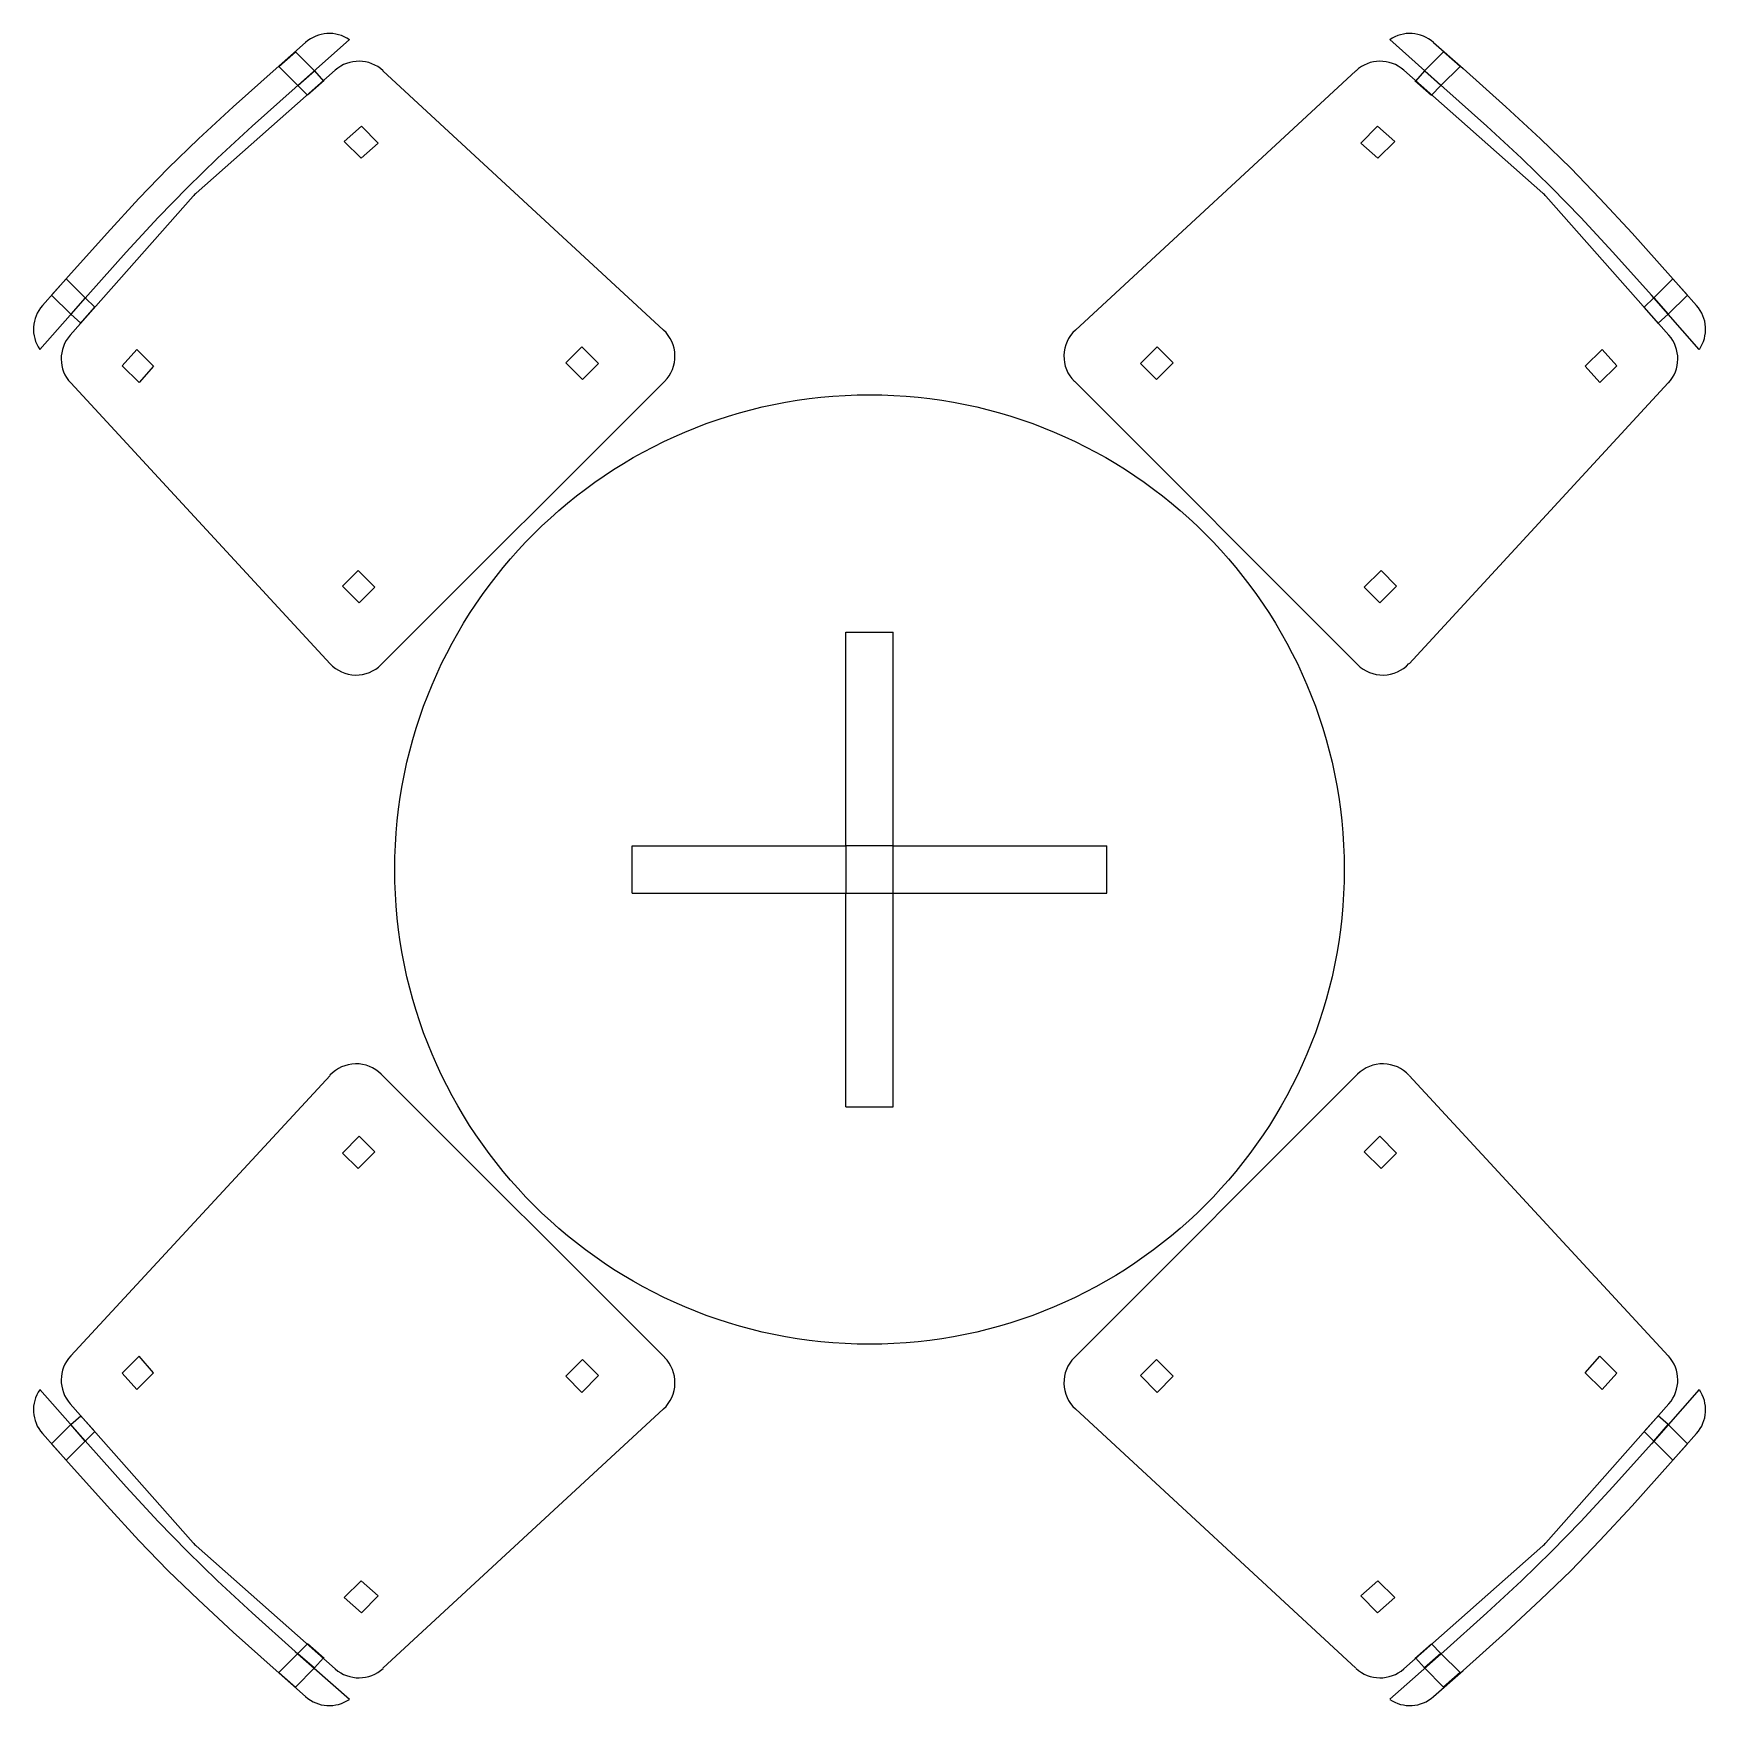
# Model space of a CAD drawing. Extents: x 4.17 to 5.58, y 4.19 to 5.6.
import ezdxf

# ---------------------------------------------------------------- set-up
doc = ezdxf.new("R2010")
doc.units = 0
doc.layers.get('0').update_dxf_attribs({"linetype": 'CONTINUOUS'})

msp = doc.modelspace()

# ---------------------------------------------------------------- linework, layer by layer
at = {"color": 0}
for p, q in [((4.4038, 5.5882, 0.6), (4.3789, 5.5661, 0.6)), ((4.3814, 5.5679, 0.48), (4.3953, 5.5802, 0.48)), ((4.395, 5.55, 0.6), (4.4407, 5.5905, 0.6)), ((4.4113, 5.5641, 0.48), (4.3953, 5.5802, 0.48)), ((5.363, 5.55, 0.6), (5.3173, 5.5905, 0.6)), ((5.3466, 5.5641, 0.48), (5.3627, 5.5802, 0.48)), ((5.3542, 5.5882, 0.6), (5.3791, 5.5661, 0.6)), ((5.3766, 5.5679, 0.48), (5.3627, 5.5802, 0.48)), ((4.3789, 5.5661, 0.6), (4.3428, 5.5338, 0.6)), ((4.3974, 5.5518, 0.48), (4.3814, 5.5679, 0.48)), ((5.3605, 5.5518, 0.48), (5.3766, 5.5679, 0.48)), ((5.3791, 5.5661, 0.6), (5.4152, 5.5338, 0.6)), ((4.4288, 5.5648, 0.5), (4.3116, 5.4612, 0.5)), ((4.3974, 5.5518, 0.48), (4.4113, 5.5641, 0.48)), ((4.3974, 5.5518, 0.48), (4.4054, 5.5438, 0.48)), ((4.4194, 5.556, 0.48), (4.4054, 5.5438, 0.48)), ((4.4113, 5.5641, 0.48), (4.4188, 5.5556, 0.48)), ((4.7055, 5.3458, 0.5), (4.469, 5.5643, 0.5)), ((5.0525, 5.3458, 0.5), (5.2889, 5.5643, 0.5)), ((5.3292, 5.5648, 0.5), (5.4463, 5.4612, 0.5)), ((5.3386, 5.556, 0.48), (5.3525, 5.5438, 0.48)), ((5.3466, 5.5641, 0.48), (5.3391, 5.5556, 0.48)), ((5.3605, 5.5518, 0.48), (5.3466, 5.5641, 0.48)), ((5.3605, 5.5518, 0.48), (5.3525, 5.5438, 0.48)), ((4.3589, 5.5177, 0.6), (4.395, 5.55, 0.6)), ((5.3991, 5.5177, 0.6), (5.363, 5.55, 0.6)), ((4.3428, 5.5338, 0.6), (4.3135, 5.5068, 0.6)), ((5.4152, 5.5338, 0.6), (5.4445, 5.5068, 0.6)), ((4.3296, 5.4907, 0.6), (4.3589, 5.5177, 0.6)), ((4.4509, 5.5175), (4.4364, 5.5048)), ((4.465, 5.5034), (4.4509, 5.5175)), ((5.293, 5.5034), (5.3071, 5.5175)), ((5.3071, 5.5175), (5.3216, 5.5048)), ((5.4284, 5.4907, 0.6), (5.3991, 5.5177, 0.6)), ((4.3135, 5.5068, 0.6), (4.2881, 5.4821, 0.6)), ((4.4506, 5.4906), (4.4364, 5.5048)), ((4.465, 5.5034), (4.4506, 5.4906)), ((5.293, 5.5034), (5.3074, 5.4906)), ((5.3074, 5.4906), (5.3216, 5.5048)), ((5.4445, 5.5068, 0.6), (5.4699, 5.4821, 0.6)), ((4.2881, 5.4821, 0.6), (4.2634, 5.4567, 0.6)), ((4.3042, 5.466, 0.6), (4.3296, 5.4907, 0.6)), ((5.4538, 5.466, 0.6), (5.4284, 5.4907, 0.6)), ((5.4699, 5.4821, 0.6), (5.4945, 5.4567, 0.6)), ((4.309, 5.4586, 0.5), (4.2054, 5.3414, 0.5)), ((4.2634, 5.4567, 0.6), (4.2365, 5.4275, 0.6)), ((4.2795, 5.4406, 0.6), (4.3042, 5.466, 0.6)), ((5.449, 5.4586, 0.5), (5.5525, 5.3414, 0.5)), ((5.4784, 5.4406, 0.6), (5.4538, 5.466, 0.6)), ((5.4945, 5.4567, 0.6), (5.5215, 5.4275, 0.6)), ((4.2526, 5.4114, 0.6), (4.2795, 5.4406, 0.6)), ((5.5054, 5.4114, 0.6), (5.4784, 5.4406, 0.6)), ((4.2365, 5.4275, 0.6), (4.2041, 5.3913, 0.6)), ((5.5215, 5.4275, 0.6), (5.5539, 5.3913, 0.6)), ((4.2202, 5.3752, 0.6), (4.2526, 5.4114, 0.6)), ((5.5378, 5.3752, 0.6), (5.5054, 5.4114, 0.6)), ((4.2041, 5.3913, 0.6), (4.182, 5.3664, 0.6)), ((4.2021, 5.3891, 0.48), (4.1898, 5.3752, 0.48)), ((4.2182, 5.373, 0.48), (4.2021, 5.3891, 0.48)), ((5.5398, 5.373, 0.48), (5.5559, 5.3891, 0.48)), ((5.5539, 5.3913, 0.6), (5.5759, 5.3664, 0.6)), ((5.5559, 5.3891, 0.48), (5.5682, 5.3752, 0.48)), ((4.1798, 5.3295, 0.6), (4.2202, 5.3752, 0.6)), ((4.2059, 5.3591, 0.48), (4.1898, 5.3752, 0.48)), ((4.2182, 5.373, 0.48), (4.2059, 5.3591, 0.48)), ((4.2182, 5.373, 0.48), (4.2262, 5.365, 0.48)), ((5.5398, 5.373, 0.48), (5.5317, 5.365, 0.48)), ((5.5782, 5.3295, 0.6), (5.5378, 5.3752, 0.6)), ((5.5398, 5.373, 0.48), (5.5521, 5.3591, 0.48)), ((5.5521, 5.3591, 0.48), (5.5682, 5.3752, 0.48)), ((4.2059, 5.3591, 0.48), (4.2144, 5.3516, 0.48)), ((4.214, 5.3511, 0.48), (4.2262, 5.365, 0.48)), ((5.544, 5.3511, 0.48), (5.5317, 5.365, 0.48)), ((5.5521, 5.3591, 0.48), (5.5436, 5.3516, 0.48)), ((4.2617, 5.3295), (4.2494, 5.3156)), ((4.2758, 5.3154), (4.2617, 5.3295)), ((4.623, 5.3182), (4.6366, 5.3318)), ((4.6507, 5.3177), (4.6366, 5.3318)), ((5.1072, 5.3177), (5.1214, 5.3318)), ((5.135, 5.3182), (5.1214, 5.3318)), ((5.4821, 5.3154), (5.4963, 5.3295)), ((5.4963, 5.3295), (5.5086, 5.3156)), ((4.2635, 5.3015), (4.2494, 5.3156)), ((4.2758, 5.3154), (4.2635, 5.3015)), ((4.6371, 5.3041), (4.623, 5.3182)), ((4.6371, 5.3041), (4.6507, 5.3177)), ((5.1208, 5.3041), (5.1072, 5.3177)), ((5.1208, 5.3041), (5.135, 5.3182)), ((5.4821, 5.3154), (5.4944, 5.3015)), ((5.4944, 5.3015), (5.5086, 5.3156)), ((4.2059, 5.3012, 0.5), (4.4244, 5.0647, 0.5)), ((4.4676, 5.0639, 0.5), (4.7064, 5.3026, 0.5)), ((5.2903, 5.0639, 0.5), (5.0516, 5.3026, 0.5)), ((5.5521, 5.3012, 0.5), (5.3336, 5.0647, 0.5)), ((4.4349, 5.1301), (4.448, 5.1432)), ((4.4621, 5.1291), (4.448, 5.1432)), ((5.2958, 5.1291), (5.31, 5.1432)), ((5.3231, 5.1301), (5.31, 5.1432)), ((4.449, 5.116), (4.4349, 5.1301)), ((4.449, 5.116), (4.4621, 5.1291)), ((5.3089, 5.116), (5.2958, 5.1291)), ((5.3089, 5.116), (5.3231, 5.1301)), ((4.859, 5.0913), (4.899, 5.0913)), ((4.859, 4.9113), (4.859, 5.0913)), ((4.899, 4.9113), (4.899, 5.0913)), ((4.679, 4.8713), (4.679, 4.9113)), ((4.679, 4.9113), (4.859, 4.9113)), ((4.679, 4.8713), (4.679, 4.9113)), ((4.859, 4.9113, 0.05), (4.859, 4.8713, 0.05)), ((4.899, 4.9113, 0.05), (4.859, 4.9113, 0.05)), ((4.899, 4.9113), (5.079, 4.9113)), ((4.899, 4.8713, 0.05), (4.899, 4.9113, 0.05)), ((5.079, 4.8713), (5.079, 4.9113)), ((4.679, 4.8713), (4.859, 4.8713)), ((4.859, 4.6913), (4.859, 4.8713)), ((4.859, 4.8713, 0.05), (4.899, 4.8713, 0.05)), ((4.899, 4.6913), (4.899, 4.8713)), ((4.899, 4.8713), (5.079, 4.8713)), ((4.2059, 4.4814, 0.5), (4.4244, 4.7178, 0.5)), ((4.4676, 4.7187, 0.5), (4.7064, 4.48, 0.5)), ((5.2903, 4.7187, 0.5), (5.0516, 4.48, 0.5)), ((5.5521, 4.4814, 0.5), (5.3336, 4.7178, 0.5)), ((4.859, 4.6913), (4.899, 4.6913)), ((4.449, 4.6666), (4.4349, 4.6524)), ((4.449, 4.6666), (4.4621, 4.6535)), ((5.3089, 4.6666), (5.2958, 4.6535)), ((5.3089, 4.6666), (5.3231, 4.6524)), ((4.4349, 4.6524), (4.448, 4.6393)), ((4.4621, 4.6535), (4.448, 4.6393)), ((5.2958, 4.6535), (5.31, 4.6393)), ((5.3231, 4.6524), (5.31, 4.6393)), ((4.2635, 4.4811), (4.2494, 4.4669)), ((4.2758, 4.4672), (4.2635, 4.4811)), ((5.4821, 4.4672), (5.4944, 4.4811)), ((5.4944, 4.4811), (5.5086, 4.4669)), ((4.2617, 4.453), (4.2494, 4.4669)), ((4.2758, 4.4672), (4.2617, 4.453)), ((4.6371, 4.4785), (4.623, 4.4643)), ((4.6371, 4.4785), (4.6507, 4.4649)), ((5.1208, 4.4785), (5.1072, 4.4649)), ((5.1208, 4.4785), (5.135, 4.4643)), ((5.4821, 4.4672), (5.4963, 4.453)), ((5.4963, 4.453), (5.5086, 4.4669)), ((4.1798, 4.453, 0.6), (4.2202, 4.4073, 0.6)), ((4.623, 4.4643), (4.6366, 4.4507)), ((4.6507, 4.4649), (4.6366, 4.4507)), ((5.1072, 4.4649), (5.1214, 4.4507)), ((5.135, 4.4643), (5.1214, 4.4507)), ((5.5782, 4.453, 0.6), (5.5378, 4.4073, 0.6)), ((4.309, 4.324, 0.5), (4.2054, 4.4411, 0.5)), ((5.449, 4.324, 0.5), (5.5525, 4.4411, 0.5)), ((4.2059, 4.4235, 0.48), (4.2144, 4.431, 0.48)), ((4.214, 4.4315, 0.48), (4.2262, 4.4176, 0.48)), ((4.7055, 4.4367, 0.5), (4.469, 4.2182, 0.5)), ((5.0525, 4.4367, 0.5), (5.2889, 4.2182, 0.5)), ((5.544, 4.4315, 0.48), (5.5317, 4.4176, 0.48)), ((5.5521, 4.4235, 0.48), (5.5436, 4.431, 0.48)), ((4.2041, 4.3912, 0.6), (4.182, 4.4161, 0.6)), ((4.2059, 4.4235, 0.48), (4.1898, 4.4074, 0.48)), ((4.2182, 4.4096, 0.48), (4.2059, 4.4235, 0.48)), ((4.2182, 4.4096, 0.48), (4.2262, 4.4176, 0.48)), ((5.5398, 4.4096, 0.48), (5.5317, 4.4176, 0.48)), ((5.5398, 4.4096, 0.48), (5.5521, 4.4235, 0.48)), ((5.5521, 4.4235, 0.48), (5.5682, 4.4074, 0.48)), ((5.5539, 4.3912, 0.6), (5.5759, 4.4161, 0.6)), ((4.2021, 4.3935, 0.48), (4.1898, 4.4074, 0.48)), ((4.2182, 4.4096, 0.48), (4.2021, 4.3935, 0.48)), ((4.2202, 4.4073, 0.6), (4.2526, 4.3712, 0.6)), ((5.5378, 4.4073, 0.6), (5.5054, 4.3712, 0.6)), ((5.5398, 4.4096, 0.48), (5.5559, 4.3935, 0.48)), ((5.5559, 4.3935, 0.48), (5.5682, 4.4074, 0.48)), ((4.2365, 4.3551, 0.6), (4.2041, 4.3912, 0.6)), ((5.5215, 4.3551, 0.6), (5.5539, 4.3912, 0.6)), ((4.2526, 4.3712, 0.6), (4.2795, 4.3419, 0.6)), ((5.5054, 4.3712, 0.6), (5.4784, 4.3419, 0.6)), ((4.2634, 4.3258, 0.6), (4.2365, 4.3551, 0.6)), ((5.4945, 4.3258, 0.6), (5.5215, 4.3551, 0.6)), ((4.2795, 4.3419, 0.6), (4.3042, 4.3165, 0.6)), ((5.4784, 4.3419, 0.6), (5.4538, 4.3165, 0.6)), ((4.2881, 4.3004, 0.6), (4.2634, 4.3258, 0.6)), ((5.4699, 4.3004, 0.6), (5.4945, 4.3258, 0.6)), ((4.3042, 4.3165, 0.6), (4.3296, 4.2919, 0.6)), ((4.4288, 4.2178, 0.5), (4.3116, 4.3213, 0.5)), ((5.3292, 4.2178, 0.5), (5.4463, 4.3213, 0.5)), ((5.4538, 4.3165, 0.6), (5.4284, 4.2919, 0.6)), ((4.3135, 4.2758, 0.6), (4.2881, 4.3004, 0.6)), ((5.4445, 4.2758, 0.6), (5.4699, 4.3004, 0.6)), ((4.3296, 4.2919, 0.6), (4.3589, 4.2649, 0.6)), ((4.4506, 4.2919), (4.4364, 4.2778)), ((4.465, 4.2792), (4.4506, 4.2919)), ((5.293, 4.2792), (5.3074, 4.2919)), ((5.3074, 4.2919), (5.3216, 4.2778)), ((5.4284, 4.2919, 0.6), (5.3991, 4.2649, 0.6)), ((4.3428, 4.2488, 0.6), (4.3135, 4.2758, 0.6)), ((4.4509, 4.265), (4.4364, 4.2778)), ((4.465, 4.2792), (4.4509, 4.265)), ((5.293, 4.2792), (5.3071, 4.265)), ((5.3071, 4.265), (5.3216, 4.2778)), ((5.4152, 4.2488, 0.6), (5.4445, 4.2758, 0.6)), ((4.3589, 4.2649, 0.6), (4.395, 4.2325, 0.6)), ((5.3991, 4.2649, 0.6), (5.363, 4.2325, 0.6)), ((4.3789, 4.2164, 0.6), (4.3428, 4.2488, 0.6)), ((5.3791, 4.2164, 0.6), (5.4152, 4.2488, 0.6)), ((4.3974, 4.2307, 0.48), (4.3814, 4.2146, 0.48)), ((4.395, 4.2325, 0.6), (4.4407, 4.1921, 0.6)), ((4.3974, 4.2307, 0.48), (4.4054, 4.2388, 0.48)), ((4.3974, 4.2307, 0.48), (4.4113, 4.2185, 0.48)), ((4.4194, 4.2265, 0.48), (4.4054, 4.2388, 0.48)), ((4.4113, 4.2185, 0.48), (4.4188, 4.227, 0.48)), ((5.363, 4.2325, 0.6), (5.3173, 4.1921, 0.6)), ((5.3386, 4.2265, 0.48), (5.3525, 4.2388, 0.48)), ((5.3466, 4.2185, 0.48), (5.3391, 4.227, 0.48)), ((5.3605, 4.2307, 0.48), (5.3466, 4.2185, 0.48)), ((5.3605, 4.2307, 0.48), (5.3525, 4.2388, 0.48)), ((5.3605, 4.2307, 0.48), (5.3766, 4.2146, 0.48)), ((4.4038, 4.1944, 0.6), (4.3789, 4.2164, 0.6)), ((4.3814, 4.2146, 0.48), (4.3953, 4.2023, 0.48)), ((4.4113, 4.2185, 0.48), (4.3953, 4.2023, 0.48)), ((5.3466, 4.2185, 0.48), (5.3627, 4.2023, 0.48)), ((5.3542, 4.1944, 0.6), (5.3791, 4.2164, 0.6)), ((5.3766, 4.2146, 0.48), (5.3627, 4.2023, 0.48))]:
    msp.add_line(p, q, dxfattribs=at)
msp.add_circle((4.879, 4.8913, 0.7), 0.4, dxfattribs=at)
for centre, start, end in [((4.4237, 5.5657, 0.6), 55.5318, 131.5186), ((5.3343, 5.5657, 0.6), 48.4814, 124.4682), ((4.4487, 5.5423, 0.5), 47.2605, 131.4772), ((5.3093, 5.5423, 0.5), 48.5228, 132.7395), ((4.3315, 5.4387, 0.6), 131.4772, 138.5228), ((5.4265, 5.4387, 0.6), 41.4772, 48.5228), ((4.2045, 5.3465, 0.6), 138.4814, 214.4682), ((5.5535, 5.3465, 0.6), 325.5318, 41.5186), ((4.2279, 5.3216, 0.5), 138.5228, 222.7395), ((4.6851, 5.3238, 0.5), 315, 47.2605), ((5.0728, 5.3238, 0.5), 132.7395, 225), ((5.5301, 5.3216, 0.5), 317.2605, 41.4772), ((4.4464, 5.0851, 0.5), 222.7395, 315), ((5.3115, 5.0851, 0.5), 225, 317.2605), ((4.4464, 4.6975, 0.5), 45, 137.2605), ((5.3115, 4.6975, 0.5), 42.7395, 135), ((4.2279, 4.461, 0.5), 137.2605, 221.4772), ((5.5301, 4.461, 0.5), 318.5228, 42.7395), ((4.6851, 4.4588, 0.5), 312.7395, 45), ((5.0728, 4.4588, 0.5), 135, 227.2605), ((4.2045, 4.436, 0.6), 145.5318, 221.5186), ((5.5535, 4.436, 0.6), 318.4814, 34.4682), ((4.3315, 4.3438, 0.6), 221.4772, 228.5228), ((5.4265, 4.3438, 0.6), 311.4772, 318.5228), ((4.4487, 4.2402, 0.5), 228.5228, 312.7395), ((5.3093, 4.2402, 0.5), 227.2605, 311.4772), ((4.4237, 4.2168, 0.6), 228.4814, 304.4682), ((5.3343, 4.2168, 0.6), 235.5318, 311.5186)]:
    msp.add_arc(centre, 0.03, start, end, dxfattribs=at)

doc.saveas('drawing.dxf')
